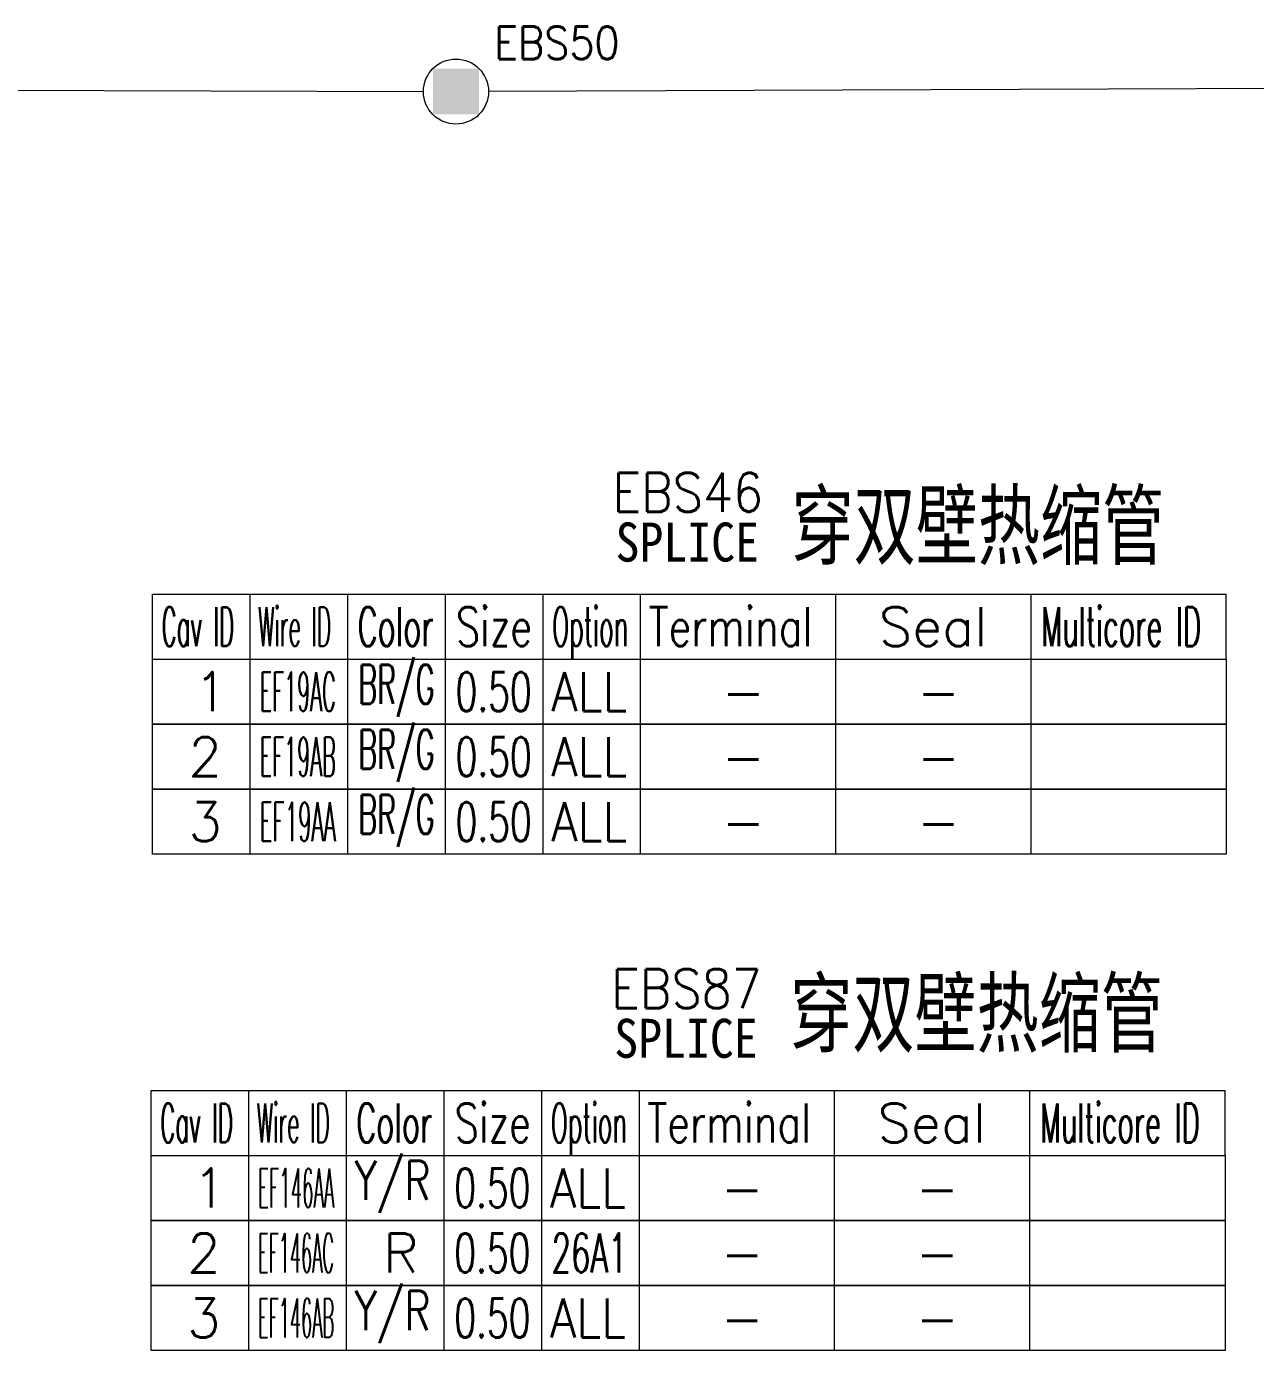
# Model space of a CAD drawing. Header units: inches. Extents: x 47316 to 59086, y 3141 to 11743.
# Drawn here: x 53884 to 53978.5, y 9697.6 to 9799.4 of the extents above; entities that cross this region are included whole.
import ezdxf

# ---------------------------------------------------------------- set-up
doc = ezdxf.new("R2010")
doc.units = ezdxf.units.IN
doc.header["$MEASUREMENT"] = 0
doc.styles.add('MtX_FangSong_GB2312', font='')
doc.styles.get("Standard").update_dxf_attribs({"font": ''})
doc.styles.get('MtX_FangSong_GB2312').set_extended_font_data('FangSong_GB2312')
doc.styles.get('Standard').set_extended_font_data('SimSun')
doc.linetypes.add('_VH_FELT_TAPE', pattern='A,0.4,-0.7,["FELT",Standard,S=0.3,R=0,X=-0.5,Y=-0.15],-0.7', length=1.8)

msp = doc.modelspace()

# ---------------------------------------------------------------- linework, layer by layer
at = {"color": 0, "linetype": '_VH_FELT_TAPE', "lineweight": 15, "ltscale": 5}
for p, q in [((53737.19, 9794.92), (53914.55, 9794.39)), ((53993.55, 9794.67), (53919.55, 9794.39))]:
    msp.add_line(p, q, dxfattribs=at)
at = {"color": 0, "linetype": 'Continuous', "lineweight": 15}
for p, q in [((53893.74, 9755.76), (53976.24, 9755.76)), ((53893.74, 9750.76), (53893.74, 9755.76)), ((53893.74, 9750.76), (53976.24, 9750.76)), ((53893.64, 9717.62), (53976.14, 9717.62)), ((53893.64, 9712.62), (53893.64, 9717.62)), ((53893.64, 9712.62), (53976.14, 9712.62))]:
    msp.add_line(p, q, dxfattribs=at)
at = {"color": 7, "linetype": 'Continuous', "lineweight": 15}
for p, q in [((53901.24, 9750.76), (53901.24, 9755.76)), ((53908.74, 9750.76), (53908.74, 9755.76)), ((53916.24, 9750.76), (53916.24, 9755.76)), ((53923.74, 9750.76), (53923.74, 9755.76)), ((53931.24, 9750.76), (53931.24, 9755.76)), ((53946.24, 9750.76), (53946.24, 9755.76)), ((53961.24, 9750.76), (53961.24, 9755.76)), ((53976.24, 9750.76), (53976.24, 9755.76)), ((53901.14, 9712.62), (53901.14, 9717.62)), ((53908.64, 9712.62), (53908.64, 9717.62)), ((53916.14, 9712.62), (53916.14, 9717.62)), ((53923.64, 9712.62), (53923.64, 9717.62)), ((53931.14, 9712.62), (53931.14, 9717.62)), ((53946.14, 9712.62), (53946.14, 9717.62)), ((53961.14, 9712.62), (53961.14, 9717.62)), ((53976.14, 9712.62), (53976.14, 9717.62))]:
    msp.add_line(p, q, dxfattribs=at)
at = {"color": 102, "linetype": 'Continuous', "lineweight": 15}
for p, q in [((53901.24, 9745.76), (53901.24, 9750.76)), ((53908.74, 9745.76), (53908.74, 9750.76)), ((53916.24, 9745.76), (53916.24, 9750.76)), ((53923.74, 9745.76), (53923.74, 9750.76)), ((53931.24, 9745.76), (53931.24, 9750.76)), ((53946.24, 9745.76), (53946.24, 9750.76)), ((53961.24, 9745.76), (53961.24, 9750.76)), ((53901.24, 9740.76), (53901.24, 9745.76)), ((53908.74, 9740.76), (53908.74, 9745.76)), ((53916.24, 9740.76), (53916.24, 9745.76)), ((53923.74, 9740.76), (53923.74, 9745.76)), ((53931.24, 9740.76), (53931.24, 9745.76)), ((53946.24, 9740.76), (53946.24, 9745.76)), ((53961.24, 9740.76), (53961.24, 9745.76)), ((53901.24, 9735.76), (53901.24, 9740.76)), ((53908.74, 9735.76), (53908.74, 9740.76)), ((53916.24, 9735.76), (53916.24, 9740.76)), ((53923.74, 9735.76), (53923.74, 9740.76)), ((53931.24, 9735.76), (53931.24, 9740.76)), ((53946.24, 9735.76), (53946.24, 9740.76)), ((53961.24, 9735.76), (53961.24, 9740.76)), ((53901.14, 9707.62), (53901.14, 9712.62)), ((53908.64, 9707.62), (53908.64, 9712.62)), ((53916.14, 9707.62), (53916.14, 9712.62)), ((53923.64, 9707.62), (53923.64, 9712.62)), ((53931.14, 9707.62), (53931.14, 9712.62)), ((53946.14, 9707.62), (53946.14, 9712.62)), ((53961.14, 9707.62), (53961.14, 9712.62)), ((53901.14, 9702.62), (53901.14, 9707.62)), ((53908.64, 9702.62), (53908.64, 9707.62)), ((53916.14, 9702.62), (53916.14, 9707.62)), ((53923.64, 9702.62), (53923.64, 9707.62)), ((53931.14, 9702.62), (53931.14, 9707.62)), ((53946.14, 9702.62), (53946.14, 9707.62)), ((53961.14, 9702.62), (53961.14, 9707.62)), ((53901.14, 9697.62), (53901.14, 9702.62)), ((53908.64, 9697.62), (53908.64, 9702.62)), ((53916.14, 9697.62), (53916.14, 9702.62)), ((53923.64, 9697.62), (53923.64, 9702.62)), ((53931.14, 9697.62), (53931.14, 9702.62)), ((53946.14, 9697.62), (53946.14, 9702.62)), ((53961.14, 9697.62), (53961.14, 9702.62))]:
    msp.add_line(p, q, dxfattribs=at)
at = {"color": 0, "linetype": 'Continuous', "lineweight": 15}
for points in [[(53893.74, 9745.76), (53893.74, 9750.76), (53976.24, 9750.76), (53976.24, 9745.76)], [(53893.74, 9740.76), (53893.74, 9745.76), (53976.24, 9745.76), (53976.24, 9740.76)], [(53893.74, 9735.76), (53893.74, 9740.76), (53976.24, 9740.76), (53976.24, 9735.76)], [(53893.64, 9707.62), (53893.64, 9712.62), (53976.14, 9712.62), (53976.14, 9707.62)], [(53893.64, 9702.62), (53893.64, 9707.62), (53976.14, 9707.62), (53976.14, 9702.62)], [(53893.64, 9697.62), (53893.64, 9702.62), (53976.14, 9702.62), (53976.14, 9697.62)]]:
    msp.add_lwpolyline(points, close=True, dxfattribs=at)
msp.add_circle((53917.05, 9794.38), 2.5, dxfattribs=at)
at = {"color": 0, "linetype": 'Continuous', "lineweight": 15, "extrusion": (0, 0, -1)}
msp.add_solid([(-53915.29, 9796.15), (-53915.29, 9792.62), (-53918.82, 9796.15), (-53918.82, 9792.62)], dxfattribs=at)

# ---------------------------------------------------------------- texts
at = {"lineweight": 15, "style": 'MtX_FangSong_GB2312', "width": 0.7}
for p in [(53942.83, 9758.55), (53942.73, 9721.07)]:
    msp.add_text('穿双壁热缩管', height=5, dxfattribs=at).set_placement(p)
at = {"color": 21, "linetype": 'Continuous', "lineweight": 15, "attachment_point": 1}
for s, insert, char_height, width in [('\\Fromans.shx;\\W0.9000000000;\\T1.0000000000;\\o\\lEBS50', (53919.98, 9799.38), 2.5, 10.7143), ('\\Fromans.shx;\\W0.3922413793;\\T1.0000000000;\\o\\lEF19AC', (53901.97, 9749.76), 3, 6.5), ('\\Fromans.shx;\\W0.6500000000;\\T1.0000000000;\\o\\l0.50', (53917.02, 9749.76), 3, 6.5), ('\\Fromans.shx;\\W1.0000000000;\\T1.0000000000;\\o\\l-', (53937.46, 9749.76), 3, 3.7143), ('\\Fromans.shx;\\W0.3922413793;\\T1.0000000000;\\o\\lEF19AB', (53901.97, 9744.76), 3, 6.5), ('\\Fromans.shx;\\W0.6500000000;\\T1.0000000000;\\o\\l0.50', (53917.02, 9744.76), 3, 6.5), ('\\Fromans.shx;\\W1.0000000000;\\T1.0000000000;\\o\\l-', (53937.46, 9744.76), 3, 3.7143), ('\\Fromans.shx;\\W0.4026548673;\\T1.0000000000;\\o\\lEF19AA', (53901.97, 9739.76), 3, 6.5), ('\\Fromans.shx;\\W0.6500000000;\\T1.0000000000;\\o\\l0.50', (53917.02, 9739.76), 3, 6.5), ('\\Fromans.shx;\\W1.0000000000;\\T1.0000000000;\\o\\l-', (53937.46, 9739.76), 3, 3.7143), ('\\Fromans.shx;\\W0.3421052632;\\T1.0000000000;\\o\\lEF146AA', (53901.84, 9711.62), 3, 6.5), ('\\Fromans.shx;\\W0.6500000000;\\T1.0000000000;\\o\\l0.50', (53916.92, 9711.62), 3, 6.5), ('\\Fromans.shx;\\W1.0000000000;\\T1.0000000000;\\o\\l-', (53937.36, 9711.62), 3, 3.7143), ('\\Fromans.shx;\\W0.3345588235;\\T1.0000000000;\\o\\lEF146AC', (53901.83, 9706.62), 3, 6.5), ('\\Fromans.shx;\\W0.6500000000;\\T1.0000000000;\\o\\l0.50', (53916.92, 9706.62), 3, 6.5), ('\\Fromans.shx;\\W1.0000000000;\\T1.0000000000;\\o\\l-', (53937.36, 9706.62), 3, 3.7143), ('\\Fromans.shx;\\W0.3345588235;\\T1.0000000000;\\o\\lEF146AB', (53901.83, 9701.62), 3, 6.5), ('\\Fromans.shx;\\W0.6500000000;\\T1.0000000000;\\o\\l0.50', (53916.92, 9701.62), 3, 6.5), ('\\Fromans.shx;\\W1.0000000000;\\T1.0000000000;\\o\\l-', (53937.36, 9701.62), 3, 3.7143)]:
    msp.add_mtext(s, dxfattribs=dict(at, insert=insert, char_height=char_height, width=width))
at = {"color": 6, "linetype": 'Continuous', "lineweight": 20, "char_height": 3, "attachment_point": 1}
for s, insert, width in [('\\Fromans.shx;\\W0.9000000000;\\T1.0000000000;\\o\\lEBS46', (53929.08, 9765.08), 12.8571), ('\\f黑体|b0|i0|c1|p0;\\W0.9000000000;\\T1.0000000000;\\o\\lSPLICE', (53929.31, 9761.26), 11.6494), ('\\Fromans.shx;\\W0.9000000000;\\T1.0000000000;\\o\\lEBS87', (53928.98, 9726.94), 12.8571), ('\\f黑体|b0|i0|c1|p0;\\W0.9000000000;\\T1.0000000000;\\o\\lSPLICE', (53929.21, 9723.12), 11.6494)]:
    msp.add_mtext(s, dxfattribs=dict(at, insert=insert, width=width))
at = {"color": 7, "linetype": 'Continuous', "lineweight": 15, "char_height": 3, "attachment_point": 1}
for s, insert, width in [('\\Fromans.shx;\\W0.4292452830;\\T1.0000000000;\\o\\lCav ID', (53894.43, 9754.76), 6.5), ('\\Fromans.shx;\\W0.4026548673;\\T1.0000000000;\\o\\lWire ID', (53901.86, 9754.76), 6.5), ('\\Fromans.shx;\\W0.5687500000;\\T1.0000000000;\\o\\lColor', (53909.49, 9754.76), 6.5), ('\\Fromans.shx;\\W0.7222222222;\\T1.0000000000;\\o\\lSize', (53917.05, 9754.76), 6.5), ('\\Fromans.shx;\\W0.4595959596;\\T1.0000000000;\\o\\lOption', (53924.44, 9754.76), 6.5), ('\\Fromans.shx;\\W0.7480916031;\\T1.0000000000;\\o\\lTerminal', (53931.85, 9754.76), 14), ('\\Fromans.shx;\\W1.0000000000;\\T1.0000000000;\\o\\lSeal', (53949.53, 9754.76), 9.2857), ('\\Fromans.shx;\\W0.5185185185;\\T1.0000000000;\\o\\lMulticore ID', (53962.04, 9754.76), 14), ('\\Fromans.shx;\\W1.0000000000;\\T1.0000000000;\\o\\l1', (53896.92, 9749.76), 2.8571), ('\\Fromans.shx;\\W1.0000000000;\\T1.0000000000;\\o\\l2', (53896.49, 9744.76), 2.8571), ('\\Fromans.shx;\\W1.0000000000;\\T1.0000000000;\\o\\l3', (53896.49, 9739.76), 2.8571), ('\\Fromans.shx;\\W0.4292452830;\\T1.0000000000;\\o\\lCav ID', (53894.33, 9716.62), 6.5), ('\\Fromans.shx;\\W0.4026548673;\\T1.0000000000;\\o\\lWire ID', (53901.76, 9716.62), 6.5), ('\\Fromans.shx;\\W0.5687500000;\\T1.0000000000;\\o\\lColor', (53909.39, 9716.62), 6.5), ('\\Fromans.shx;\\W0.7222222222;\\T1.0000000000;\\o\\lSize', (53916.95, 9716.62), 6.5), ('\\Fromans.shx;\\W0.4595959596;\\T1.0000000000;\\o\\lOption', (53924.34, 9716.62), 6.5), ('\\Fromans.shx;\\W0.7480916031;\\T1.0000000000;\\o\\lTerminal', (53931.75, 9716.62), 14), ('\\Fromans.shx;\\W1.0000000000;\\T1.0000000000;\\o\\lSeal', (53949.43, 9716.62), 9.2857), ('\\Fromans.shx;\\W0.5185185185;\\T1.0000000000;\\o\\lMulticore ID', (53961.94, 9716.62), 14), ('\\Fromans.shx;\\W1.0000000000;\\T1.0000000000;\\o\\l1', (53896.82, 9711.62), 2.8571), ('\\Fromans.shx;\\W1.0000000000;\\T1.0000000000;\\o\\l2', (53896.39, 9706.62), 2.8571), ('\\Fromans.shx;\\W1.0000000000;\\T1.0000000000;\\o\\l3', (53896.39, 9701.62), 2.8571)]:
    msp.add_mtext(s, dxfattribs=dict(at, insert=insert, width=width))
at = {"color": 140, "linetype": 'Continuous', "lineweight": 15, "char_height": 3, "attachment_point": 1}
for s, insert, width in [('\\Fromans.shx;\\W0.5352941176;\\T1.0000000000;\\o\\lBR/G', (53909.55, 9750.33), 6.5), ('\\Fromans.shx;\\W0.8750000000;\\T1.0000000000;\\o\\lALL', (53924.37, 9749.76), 6.5), ('\\Fromans.shx;\\W1.0000000000;\\T1.0000000000;\\o\\l-', (53952.46, 9749.76), 3.7143), ('\\Fromans.shx;\\W0.5352941176;\\T1.0000000000;\\o\\lBR/G', (53909.55, 9745.33), 6.5), ('\\Fromans.shx;\\W0.8750000000;\\T1.0000000000;\\o\\lALL', (53924.37, 9744.76), 6.5), ('\\Fromans.shx;\\W1.0000000000;\\T1.0000000000;\\o\\l-', (53952.46, 9744.76), 3.7143), ('\\Fromans.shx;\\W0.5352941176;\\T1.0000000000;\\o\\lBR/G', (53909.55, 9740.33), 6.5), ('\\Fromans.shx;\\W0.8750000000;\\T1.0000000000;\\o\\lALL', (53924.37, 9739.76), 6.5), ('\\Fromans.shx;\\W1.0000000000;\\T1.0000000000;\\o\\l-', (53952.46, 9739.76), 3.7143), ('\\Fromans.shx;\\W0.7459016393;\\T1.0000000000;\\o\\lY/R', (53909.25, 9712.2), 6.5), ('\\Fromans.shx;\\W0.8750000000;\\T1.0000000000;\\o\\lALL', (53924.27, 9711.62), 6.5), ('\\Fromans.shx;\\W1.0000000000;\\T1.0000000000;\\o\\l-', (53952.36, 9711.62), 3.7143), ('\\Fromans.shx;\\W1.0000000000;\\T1.0000000000;\\o\\lR', (53911.46, 9706.62), 3), ('\\Fromans.shx;\\W0.5833333333;\\T1.0000000000;\\o\\l26A1', (53924.39, 9706.62), 6.5), ('\\Fromans.shx;\\W1.0000000000;\\T1.0000000000;\\o\\l-', (53952.36, 9706.62), 3.7143), ('\\Fromans.shx;\\W0.7459016393;\\T1.0000000000;\\o\\lY/R', (53909.25, 9702.2), 6.5), ('\\Fromans.shx;\\W0.8750000000;\\T1.0000000000;\\o\\lALL', (53924.27, 9701.62), 6.5), ('\\Fromans.shx;\\W1.0000000000;\\T1.0000000000;\\o\\l-', (53952.36, 9701.62), 3.7143)]:
    msp.add_mtext(s, dxfattribs=dict(at, insert=insert, width=width))

doc.saveas('drawing.dxf')
